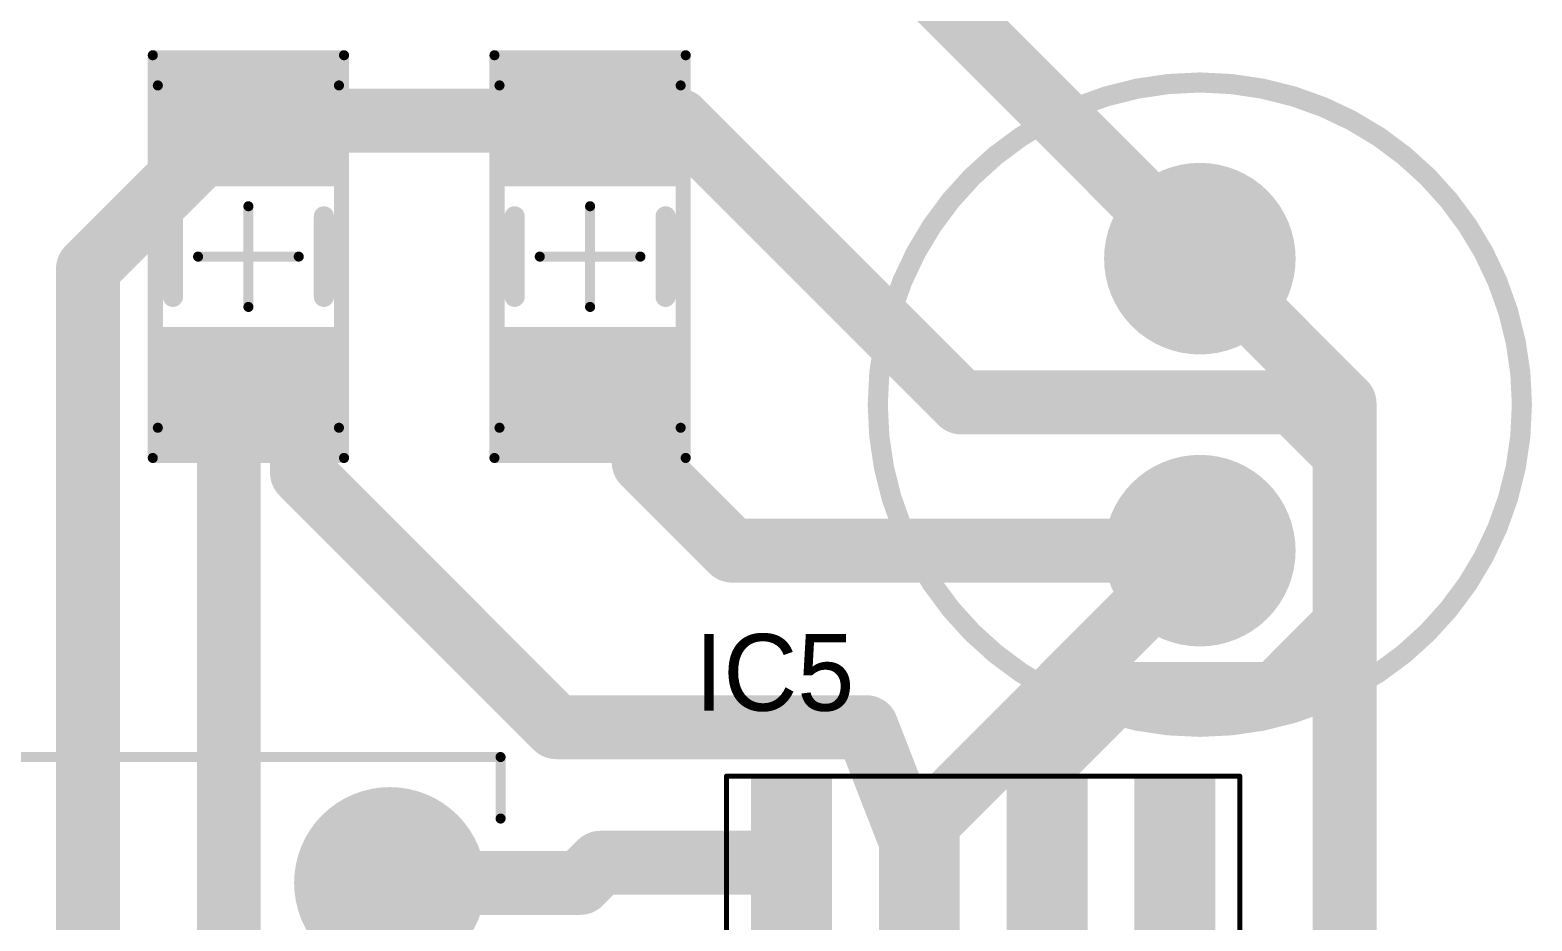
# Model space of a CAD drawing. Header units: millimetres. Extents: x 34 to 163, y 38 to 112.
# Drawn here: x 51.12 to 66.05, y 88.32 to 97.17 of the extents above; entities that cross this region are included whole.
import ezdxf

# ---------------------------------------------------------------- set-up
doc = ezdxf.new("R2010")
doc.units = ezdxf.units.MM
for name, color, linetype in [('BottomLayer', 5, 'Continuous'), ('BottomSolder', 6, 'Continuous'), ('Mechanical13', 56, 'Continuous'), ('Mechanical15', 56, 'Continuous'), ('MultiLayer', 9, 'Continuous'), ('TopLayer', 1, 'Continuous'), ('TopOverlay', 2, 'Continuous'), ('TopPaste', 8, 'Continuous'), ('TopSolder', 216, 'Continuous')]:
    doc.layers.add(name, color=color, linetype=linetype)

# ---------------------------------------------------------------- blocks, each defined once
blk = doc.blocks.new('C1206_49')
at = {"layer": 'Mechanical13', "const_width": 0.0999998}
for points in [[(1.69995596, 0.89998804), (-1.70003724, 0.89998804)], [(-1.70003724, -0.9000083599999998), (-1.70003724, 0.89998804)], [(1.69995596, -0.9000083599999998), (1.69995596, 0.89998804)], [(1.69995596, -0.9000083599999998), (-1.70003724, -0.9000083599999998)]]:
    blk.add_lwpolyline(points, dxfattribs=at)
at = {"layer": 'Mechanical13', "const_width": 0.0499999}
for points in [[(-1.72503592, 0.89998804, 1), (-1.67503856, 0.89998804, 1)], [(-1.72503592, 0.89998804, 1), (-1.67503856, 0.89998804, 1)], [(1.67495728, 0.89998804, 1), (1.72495464, 0.89998804, 1)], [(1.67495728, 0.89998804, 1), (1.72495464, 0.89998804, 1)], [(-1.72503592, -0.9000083599999998, 1), (-1.67503856, -0.9000083599999998, 1)], [(-1.72503592, -0.9000083599999998, 1), (-1.67503856, -0.9000083599999998, 1)], [(1.67495728, -0.9000083599999998, 1), (1.72495464, -0.9000083599999998, 1)], [(1.67495728, -0.9000083599999998, 1), (1.72495464, -0.9000083599999998, 1)]]:
    blk.add_lwpolyline(points, format="xyb", close=True, dxfattribs=at)
at = {"layer": 'Mechanical15', "const_width": 0.0999998}
for points in [[(1.99998076, 0.95002604), (-2.00001124, 0.95002604)], [(-2.00001124, -0.94999556), (-2.00001124, 0.95002604)], [(1.99998076, -0.94999556), (1.99998076, 0.95002604)], [(-1.524e-05, -0.50000916), (-1.524e-05, 0.49998884)], [(0.49995836, 1.524e-05), (-0.5000396399999999, 1.524e-05)], [(1.99998076, -0.94999556), (-2.00001124, -0.94999556)]]:
    blk.add_lwpolyline(points, dxfattribs=at)
at = {"layer": 'Mechanical15', "const_width": 0.0499999}
for points in [[(-2.02500992, 0.95002604, 1), (-1.97501256, 0.95002604, 1)], [(-2.02500992, 0.95002604, 1), (-1.97501256, 0.95002604, 1)], [(1.97498208, 0.95002604, 1), (2.02497944, 0.95002604, 1)], [(1.97498208, 0.95002604, 1), (2.02497944, 0.95002604, 1)], [(-0.02501392, 0.49998884, 1), (0.02498344, 0.49998884, 1)], [(-0.52503832, 1.524e-05, 1), (-0.47504096, 1.524e-05, 1)], [(0.4749596799999999, 1.524e-05, 1), (0.52495704, 1.524e-05, 1)], [(-0.02501392, -0.50000916, 1), (0.02498344, -0.50000916, 1)], [(-2.02500992, -0.94999556, 1), (-1.97501256, -0.94999556, 1)], [(-2.02500992, -0.94999556, 1), (-1.97501256, -0.94999556, 1)], [(1.97498208, -0.94999556, 1), (2.02497944, -0.94999556, 1)], [(1.97498208, -0.94999556, 1), (2.02497944, -0.94999556, 1)]]:
    blk.add_lwpolyline(points, format="xyb", close=True, dxfattribs=at)
at = {"layer": 'TopLayer'}
for points in [[(-0.80002634, -0.8499830599999999), (-0.80002634, 0.8500135399999998), (-1.90002414, -0.8499830599999999), (-1.90002414, 0.8500135399999998)], [(1.89999366, -0.8499830599999999), (1.89999366, 0.8500135399999998), (0.79999586, -0.8499830599999999), (0.79999586, 0.8500135399999998)]]:
    blk.add_solid(points, dxfattribs=at)
at = {"layer": 'TopOverlay', "const_width": 0.1999996}
for points in [[(0.39998396, 0.75002644), (-0.40001444, 0.75002644)], [(0.39998396, -0.7499959599999999), (-0.40001444, -0.7499959599999999)]]:
    blk.add_lwpolyline(points, dxfattribs=at)
at = {"layer": 'TopOverlay', "const_width": 0.0999998}
for points in [[(-0.45001434, 0.75002644, 1), (-0.35001454, 0.75002644, 1)], [(0.34998406, 0.75002644, 1), (0.44998386, 0.75002644, 1)], [(-0.45001434, -0.7499959599999999, 1), (-0.35001454, -0.7499959599999999, 1)], [(0.34998406, -0.7499959599999999, 1), (0.44998386, -0.7499959599999999, 1)]]:
    blk.add_lwpolyline(points, format="xyb", close=True, dxfattribs=at)
at = {"layer": 'TopPaste'}
for points in [[(-0.80002634, -0.8499830599999999), (-0.80002634, 0.8500135399999998), (-1.90002414, -0.8499830599999999), (-1.90002414, 0.8500135399999998)], [(1.89999366, -0.8499830599999999), (1.89999366, 0.8500135399999998), (0.79999586, -0.8499830599999999), (0.79999586, 0.8500135399999998)]]:
    blk.add_solid(points, dxfattribs=at)
at = {"layer": 'TopSolder'}
for points in [[(-0.6984263399999999, -0.95158306), (-0.6984263399999999, 0.95161354), (-2.00162414, -0.95158306), (-2.00162414, 0.95161354)], [(2.00159366, -0.95158306), (2.00159366, 0.95161354), (0.69839586, -0.95158306), (0.69839586, 0.95161354)]]:
    blk.add_solid(points, dxfattribs=at)
blk = doc.blocks.new('C1206_50')
at = {"layer": 'Mechanical13', "const_width": 0.0999998}
for points in [[(-1.69995596, 0.9000083599999998), (1.70003724, 0.9000083599999998)], [(-1.69995596, 0.9000083599999998), (-1.69995596, -0.89998804)], [(1.70003724, 0.9000083599999998), (1.70003724, -0.89998804)], [(-1.69995596, -0.89998804), (1.70003724, -0.89998804)]]:
    blk.add_lwpolyline(points, dxfattribs=at)
at = {"layer": 'Mechanical13', "const_width": 0.0499999}
for points in [[(-1.72495464, 0.9000083599999998, 1), (-1.67495728, 0.9000083599999998, 1)], [(-1.72495464, 0.9000083599999998, 1), (-1.67495728, 0.9000083599999998, 1)], [(1.67503856, 0.9000083599999998, 1), (1.72503592, 0.9000083599999998, 1)], [(1.67503856, 0.9000083599999998, 1), (1.72503592, 0.9000083599999998, 1)], [(-1.72495464, -0.89998804, 1), (-1.67495728, -0.89998804, 1)], [(-1.72495464, -0.89998804, 1), (-1.67495728, -0.89998804, 1)], [(1.67503856, -0.89998804, 1), (1.72503592, -0.89998804, 1)], [(1.67503856, -0.89998804, 1), (1.72503592, -0.89998804, 1)]]:
    blk.add_lwpolyline(points, format="xyb", close=True, dxfattribs=at)
at = {"layer": 'Mechanical15', "const_width": 0.0999998}
for points in [[(-1.99998076, 0.94999556), (2.00001124, 0.94999556)], [(-1.99998076, 0.94999556), (-1.99998076, -0.95002604)], [(2.00001124, 0.94999556), (2.00001124, -0.95002604)], [(1.524e-05, 0.50000916), (1.524e-05, -0.49998884)], [(-0.49995836, -1.524e-05), (0.5000396399999999, -1.524e-05)], [(-1.99998076, -0.95002604), (2.00001124, -0.95002604)]]:
    blk.add_lwpolyline(points, dxfattribs=at)
at = {"layer": 'Mechanical15', "const_width": 0.0499999}
for points in [[(-2.02497944, 0.94999556, 1), (-1.97498208, 0.94999556, 1)], [(-2.02497944, 0.94999556, 1), (-1.97498208, 0.94999556, 1)], [(1.97501256, 0.94999556, 1), (2.02500992, 0.94999556, 1)], [(1.97501256, 0.94999556, 1), (2.02500992, 0.94999556, 1)], [(-0.02498344, 0.50000916, 1), (0.02501392, 0.50000916, 1)], [(-0.52495704, -1.524e-05, 1), (-0.4749596799999999, -1.524e-05, 1)], [(0.47504096, -1.524e-05, 1), (0.52503832, -1.524e-05, 1)], [(-0.02498344, -0.49998884, 1), (0.02501392, -0.49998884, 1)], [(-2.02497944, -0.95002604, 1), (-1.97498208, -0.95002604, 1)], [(-2.02497944, -0.95002604, 1), (-1.97498208, -0.95002604, 1)], [(1.97501256, -0.95002604, 1), (2.02500992, -0.95002604, 1)], [(1.97501256, -0.95002604, 1), (2.02500992, -0.95002604, 1)]]:
    blk.add_lwpolyline(points, format="xyb", close=True, dxfattribs=at)
at = {"layer": 'TopLayer'}
for points in [[(-0.79999586, -0.8500135399999998), (-0.79999586, 0.8499830599999999), (-1.89999366, -0.8500135399999998), (-1.89999366, 0.8499830599999999)], [(1.90002414, -0.8500135399999998), (1.90002414, 0.8499830599999999), (0.80002634, -0.8500135399999998), (0.80002634, 0.8499830599999999)]]:
    blk.add_solid(points, dxfattribs=at)
at = {"layer": 'TopOverlay', "const_width": 0.1999996}
for points in [[(-0.39998396, 0.7499959599999999), (0.40001444, 0.7499959599999999)], [(-0.39998396, -0.75002644), (0.40001444, -0.75002644)]]:
    blk.add_lwpolyline(points, dxfattribs=at)
at = {"layer": 'TopOverlay', "const_width": 0.0999998}
for points in [[(-0.44998386, 0.7499959599999999, 1), (-0.34998406, 0.7499959599999999, 1)], [(0.35001454, 0.7499959599999999, 1), (0.45001434, 0.7499959599999999, 1)], [(-0.44998386, -0.75002644, 1), (-0.34998406, -0.75002644, 1)], [(0.35001454, -0.75002644, 1), (0.45001434, -0.75002644, 1)]]:
    blk.add_lwpolyline(points, format="xyb", close=True, dxfattribs=at)
at = {"layer": 'TopPaste'}
for points in [[(-0.79999586, -0.8500135399999998), (-0.79999586, 0.8499830599999999), (-1.89999366, -0.8500135399999998), (-1.89999366, 0.8499830599999999)], [(1.90002414, -0.8500135399999998), (1.90002414, 0.8499830599999999), (0.80002634, -0.8500135399999998), (0.80002634, 0.8499830599999999)]]:
    blk.add_solid(points, dxfattribs=at)
at = {"layer": 'TopSolder'}
for points in [[(-0.69839586, -0.95161354), (-0.69839586, 0.95158306), (-2.00159366, -0.95161354), (-2.00159366, 0.95158306)], [(2.00162414, -0.95161354), (2.00162414, 0.95158306), (0.6984263399999999, -0.95161354), (0.6984263399999999, 0.95158306)]]:
    blk.add_solid(points, dxfattribs=at)
blk = doc.blocks.new('OPAMP_LM833_71')
at = {"layer": 'Mechanical13', "const_width": 0.0999998}
for points in [[(-1.94996816, 2.45002558), (-1.94996816, -2.44999002)], [(-1.94996816, 2.45002558), (1.95004944, 2.45002558)], [(1.95004944, 2.45002558), (1.95004944, -2.44999002)], [(-1.94996816, -2.44999002), (1.95004944, -2.44999002)]]:
    blk.add_lwpolyline(points, dxfattribs=at)
at = {"layer": 'Mechanical13'}
for points, const_width in [([(-1.97496684, 2.45002558, 1), (-1.92496948, 2.45002558, 1)], 0.0499999), ([(-1.97496684, 2.45002558, 1), (-1.92496948, 2.45002558, 1)], 0.0499999), ([(1.92505076, 2.45002558, 1), (1.97504812, 2.45002558, 1)], 0.0499999), ([(1.92505076, 2.45002558, 1), (1.97504812, 2.45002558, 1)], 0.0499999), ([(-0.6000013399999999, 1.59999934, 1), (-1.59999934, 1.59999934, 1)], 0.0999998), ([(-1.62499802, 1.59999934, 1), (-1.57500066, 1.59999934, 1)], 0.0499999), ([(-0.62500002, 1.59999934, 1), (-0.5750026599999999, 1.59999934, 1)], 0.0499999), ([(-1.97496684, -2.44999002, 1), (-1.92496948, -2.44999002, 1)], 0.0499999), ([(-1.97496684, -2.44999002, 1), (-1.92496948, -2.44999002, 1)], 0.0499999), ([(1.92505076, -2.44999002, 1), (1.97504812, -2.44999002, 1)], 0.0499999), ([(1.92505076, -2.44999002, 1), (1.97504812, -2.44999002, 1)], 0.0499999)]:
    blk.add_lwpolyline(points, format="xyb", close=True, dxfattribs=dict(at, const_width=const_width))
at = {"layer": 'Mechanical15'}
for points, const_width in [([(-3.59995216, 2.54999998), (-3.59995216, -2.55001522)], 0.0499999), ([(-3.59995216, 2.54999998), (3.600033439999999, 2.54999998)], 0.0499999), ([(3.600033439999999, 2.54999998), (3.600033439999999, -2.55001522)], 0.0499999), ([(4.064e-05, 0.5000167799999999), (4.064e-05, -0.4999812199999999)], 0.0999998), ([(-0.4999329599999999, -7.619999999999999e-06), (0.50006504, -7.619999999999999e-06)], 0.0999998), ([(-3.59995216, -2.55001522), (3.600033439999999, -2.55001522)], 0.0499999)]:
    blk.add_lwpolyline(points, dxfattribs=dict(at, const_width=const_width))
for points, const_width in [([(-3.6124515, 2.54999998, 1), (-3.58745282, 2.54999998, 1)], 0.02499868), ([(-3.6124515, 2.54999998, 1), (-3.58745282, 2.54999998, 1)], 0.02499868), ([(3.5875341, 2.54999998, 1), (3.61253278, 2.54999998, 1)], 0.02499868), ([(3.5875341, 2.54999998, 1), (3.61253278, 2.54999998, 1)], 0.02499868), ([(-0.02495804, 0.5000167799999999, 1), (0.02503932, 0.5000167799999999, 1)], 0.0499999), ([(-0.5249316399999999, -7.619999999999999e-06, 1), (-0.47493428, -7.619999999999999e-06, 1)], 0.0499999), ([(0.4750663599999999, -7.619999999999999e-06, 1), (0.52506372, -7.619999999999999e-06, 1)], 0.0499999), ([(-0.02495804, -0.4999812199999999, 1), (0.02503932, -0.4999812199999999, 1)], 0.0499999), ([(-3.6124515, -2.55001522, 1), (-3.58745282, -2.55001522, 1)], 0.02499868), ([(-3.6124515, -2.55001522, 1), (-3.58745282, -2.55001522, 1)], 0.02499868), ([(3.5875341, -2.55001522, 1), (3.61253278, -2.55001522, 1)], 0.02499868), ([(3.5875341, -2.55001522, 1), (3.61253278, -2.55001522, 1)], 0.02499868)]:
    blk.add_lwpolyline(points, format="xyb", close=True, dxfattribs=dict(at, const_width=const_width))
at = {"layer": 'TopLayer'}
for points in [[(-1.97996048, 1.60499298), (-1.97996048, 2.20499178), (-3.499957439999999, 1.60499298), (-3.499957439999999, 2.20499178)], [(3.50003872, 1.60499298), (3.50003872, 2.20499178), (1.98004176, 1.60499298), (1.98004176, 2.20499178)], [(-1.97996048, 0.3349929799999999), (-1.97996048, 0.9349917799999999), (-3.499957439999999, 0.3349929799999999), (-3.499957439999999, 0.9349917799999999)], [(3.50003872, 0.3349929799999999), (3.50003872, 0.9349917799999999), (1.98004176, 0.3349929799999999), (1.98004176, 0.9349917799999999)], [(-1.97996048, -0.9350070199999999), (-1.97996048, -0.33500822), (-3.499957439999999, -0.9350070199999999), (-3.499957439999999, -0.33500822)], [(3.50003872, -0.9350070199999999), (3.50003872, -0.33500822), (1.98004176, -0.9350070199999999), (1.98004176, -0.33500822)], [(-1.97996048, -2.20500702), (-1.97996048, -1.60500822), (-3.499957439999999, -2.20500702), (-3.499957439999999, -1.60500822)], [(3.50003872, -2.20500702), (3.50003872, -1.60500822), (1.98004176, -2.20500702), (1.98004176, -1.60500822)]]:
    blk.add_solid(points, dxfattribs=at)
at = {"layer": 'TopOverlay'}
for points, const_width in [([(-2.61499858, 2.75500084, 1), (-2.86500062, 2.75500084, 1)], 0.2499995), ([(-2.92749986, 2.75500084, 1), (-2.80250138, 2.75500084, 1)], 0.12499848), ([(-2.67749782, 2.75500084, 1), (-2.55249934, 2.75500084, 1)], 0.12499848), ([(-1.62994086, 2.45002558, 1), (-1.52994106, 2.45002558, 1)], 0.0999998), ([(-1.62994086, 2.45002558, 1), (-1.52994106, 2.45002558, 1)], 0.0999998), ([(1.53007314, 2.45002558, 1), (1.63007294, 2.45002558, 1)], 0.0999998), ([(1.53007314, 2.45002558, 1), (1.63007294, 2.45002558, 1)], 0.0999998), ([(-0.27500072, 1.49999954, 1), (-0.87499952, 1.49999954, 1)], 0.5999987999999999), ([(-1.02499922, 1.49999954, 1), (-0.72499982, 1.49999954, 1)], 0.2999994), ([(-0.4250004199999999, 1.49999954, 1), (-0.12500102, 1.49999954, 1)], 0.2999994), ([(-1.62994086, -2.44999002, 1), (-1.52994106, -2.44999002, 1)], 0.0999998), ([(-1.62994086, -2.44999002, 1), (-1.52994106, -2.44999002, 1)], 0.0999998), ([(1.53007314, -2.44999002, 1), (1.63007294, -2.44999002, 1)], 0.0999998), ([(1.53007314, -2.44999002, 1), (1.63007294, -2.44999002, 1)], 0.0999998)]:
    blk.add_lwpolyline(points, format="xyb", close=True, dxfattribs=dict(at, const_width=const_width))
at = {"layer": 'TopOverlay', "const_width": 0.1999996}
for points in [[(-1.57994096, 2.45002558), (-1.57994096, -2.44999002)], [(-1.57994096, 2.45002558), (1.58007304, 2.45002558)], [(1.58007304, 2.45002558), (1.58007304, -2.44999002)], [(-1.57994096, -2.44999002), (1.58007304, -2.44999002)]]:
    blk.add_lwpolyline(points, dxfattribs=at)
at = {"layer": 'TopPaste'}
for points in [[(-1.97996048, 1.60499298), (-1.97996048, 2.20499178), (-3.499957439999999, 1.60499298), (-3.499957439999999, 2.20499178)], [(3.50003872, 1.60499298), (3.50003872, 2.20499178), (1.98004176, 1.60499298), (1.98004176, 2.20499178)], [(-1.97996048, 0.3349929799999999), (-1.97996048, 0.9349917799999999), (-3.499957439999999, 0.3349929799999999), (-3.499957439999999, 0.9349917799999999)], [(3.50003872, 0.3349929799999999), (3.50003872, 0.9349917799999999), (1.98004176, 0.3349929799999999), (1.98004176, 0.9349917799999999)], [(-1.97996048, -0.9350070199999999), (-1.97996048, -0.33500822), (-3.499957439999999, -0.9350070199999999), (-3.499957439999999, -0.33500822)], [(3.50003872, -0.9350070199999999), (3.50003872, -0.33500822), (1.98004176, -0.9350070199999999), (1.98004176, -0.33500822)], [(-1.97996048, -2.20500702), (-1.97996048, -1.60500822), (-3.499957439999999, -2.20500702), (-3.499957439999999, -1.60500822)], [(3.50003872, -2.20500702), (3.50003872, -1.60500822), (1.98004176, -2.20500702), (1.98004176, -1.60500822)]]:
    blk.add_solid(points, dxfattribs=at)
at = {"layer": 'TopSolder'}
for points in [[(-1.87836048, 1.50339298), (-1.87836048, 2.30659178), (-3.60155744, 1.50339298), (-3.60155744, 2.30659178)], [(3.60163872, 1.50339298), (3.60163872, 2.30659178), (1.87844176, 1.50339298), (1.87844176, 2.30659178)], [(-1.87836048, 0.23339298), (-1.87836048, 1.03659178), (-3.60155744, 0.23339298), (-3.60155744, 1.03659178)], [(3.60163872, 0.23339298), (3.60163872, 1.03659178), (1.87844176, 0.23339298), (1.87844176, 1.03659178)], [(-1.87836048, -1.03660702), (-1.87836048, -0.23340822), (-3.60155744, -1.03660702), (-3.60155744, -0.23340822)], [(3.60163872, -1.03660702), (3.60163872, -0.23340822), (1.87844176, -1.03660702), (1.87844176, -0.23340822)], [(-1.87836048, -2.30660702), (-1.87836048, -1.50340822), (-3.60155744, -2.30660702), (-3.60155744, -1.50340822)], [(3.60163872, -2.30660702), (3.60163872, -1.50340822), (1.87844176, -2.30660702), (1.87844176, -1.50340822)]]:
    blk.add_solid(points, dxfattribs=at)
blk = doc.blocks.new('CAPACITOR_100UF_96')
at = {"layer": 'BottomLayer', "const_width": 0.8499983}
for points in [[(-0.42493184, -5.08e-06, 1), (0.425069, -5.08e-06, 1)], [(2.47508776, -5.08e-06, 1), (3.3250886, -5.08e-06, 1)]]:
    blk.add_lwpolyline(points, format="xyb", close=True, dxfattribs=at)
at = {"layer": 'BottomSolder', "const_width": 0.9515982999999999}
for points in [[(-0.47573184, -5.08e-06, 1), (0.475869, -5.08e-06, 1)], [(2.42428776, -5.08e-06, 1), (3.3758886, -5.08e-06, 1)]]:
    blk.add_lwpolyline(points, format="xyb", close=True, dxfattribs=at)
at = {"layer": 'MultiLayer', "const_width": 0.8499983}
for points in [[(-0.42493184, -5.08e-06, 1), (0.425069, -5.08e-06, 1)], [(2.47508776, -5.08e-06, 1), (3.3250886, -5.08e-06, 1)]]:
    blk.add_lwpolyline(points, format="xyb", close=True, dxfattribs=at)
at = {"layer": 'TopLayer', "const_width": 0.8499983}
for points in [[(-0.42493184, -5.08e-06, 1), (0.425069, -5.08e-06, 1)], [(2.47508776, -5.08e-06, 1), (3.3250886, -5.08e-06, 1)]]:
    blk.add_lwpolyline(points, format="xyb", close=True, dxfattribs=at)
at = {"layer": 'TopOverlay'}
for points, const_width in [([(4.65000086, 0, 1), (-1.75000158, 0, 1)], 0.1999996), ([(6.14909108, 0.50799492, 1), (6.24909088, 0.50799492, 1)], 0.0999998), ([(-1.80000148, 0, 1), (-1.70000168, 0, 1)], 0.0999998), ([(4.60000096, 0, 1), (4.700000759999999, 0, 1)], 0.0999998), ([(5.64109108, -5.08e-06, 1), (5.74109088, -5.08e-06, 1)], 0.0999998), ([(6.65709108, -5.08e-06, 1), (6.75709088, -5.08e-06, 1)], 0.0999998), ([(6.14909108, -0.50800508, 1), (6.24909088, -0.50800508, 1)], 0.0999998)]:
    blk.add_lwpolyline(points, format="xyb", close=True, dxfattribs=dict(at, const_width=const_width))
at = {"layer": 'TopOverlay', "const_width": 0.1999996}
for points in [[(6.199090979999999, 0.50799492), (6.199090979999999, -0.50800508)], [(5.691090979999999, -5.08e-06), (6.707090979999999, -5.08e-06)]]:
    blk.add_lwpolyline(points, dxfattribs=at)
at = {"layer": 'TopSolder', "const_width": 0.9515982999999999}
for points in [[(-0.47573184, -5.08e-06, 1), (0.475869, -5.08e-06, 1)], [(2.42428776, -5.08e-06, 1), (3.3758886, -5.08e-06, 1)]]:
    blk.add_lwpolyline(points, format="xyb", close=True, dxfattribs=at)
blk = doc.blocks.new('CAPACITOR_22NF__47NF__100NF_98')
at = {"layer": 'BottomLayer', "const_width": 0.8499983}
for points in [[(-0.4249928, 2.032e-05, 1), (0.42500804, 2.032e-05, 1)], [(4.574997199999999, 2.032e-05, 1), (5.42499804, 2.032e-05, 1)]]:
    blk.add_lwpolyline(points, format="xyb", close=True, dxfattribs=at)
at = {"layer": 'BottomSolder', "const_width": 0.9515982999999999}
for points in [[(-0.4757928, 2.032e-05, 1), (0.4758080399999999, 2.032e-05, 1)], [(4.5241972, 2.032e-05, 1), (5.47579804, 2.032e-05, 1)]]:
    blk.add_lwpolyline(points, format="xyb", close=True, dxfattribs=at)
at = {"layer": 'MultiLayer', "const_width": 0.8499983}
for points in [[(-0.4249928, 2.032e-05, 1), (0.42500804, 2.032e-05, 1)], [(4.574997199999999, 2.032e-05, 1), (5.42499804, 2.032e-05, 1)]]:
    blk.add_lwpolyline(points, format="xyb", close=True, dxfattribs=at)
at = {"layer": 'TopLayer', "const_width": 0.8499983}
for points in [[(-0.4249928, 2.032e-05, 1), (0.42500804, 2.032e-05, 1)], [(4.574997199999999, 2.032e-05, 1), (5.42499804, 2.032e-05, 1)]]:
    blk.add_lwpolyline(points, format="xyb", close=True, dxfattribs=at)
at = {"layer": 'TopOverlay', "const_width": 0.0999998}
for points in [[(-1.10001558, 1.25000512), (6.100020819999999, 1.25000512)], [(-1.10001558, 0.6779971199999999), (-1.10001558, 1.25000512)], [(6.100020819999999, 0.6390335199999999), (6.100020819999999, 1.25000512)], [(6.100020819999999, -1.24996448), (6.100020819999999, -0.6349796799999999)], [(-1.10001558, -1.24996448), (-1.10001558, -0.67795648)], [(-1.10001558, -1.24996448), (6.100020819999999, -1.24996448)]]:
    blk.add_lwpolyline(points, dxfattribs=at)
at = {"layer": 'TopOverlay', "const_width": 0.0499999}
for points in [[(-1.12501426, 1.25000512, 1), (-1.0750169, 1.25000512, 1)], [(-1.12501426, 1.25000512, 1), (-1.0750169, 1.25000512, 1)], [(6.07502214, 1.25000512, 1), (6.1250195, 1.25000512, 1)], [(6.07502214, 1.25000512, 1), (6.1250195, 1.25000512, 1)], [(-1.12501426, 0.6779971199999999, 1), (-1.0750169, 0.6779971199999999, 1)], [(6.07502214, 0.6390335199999999, 1), (6.1250195, 0.6390335199999999, 1)], [(6.07502214, -0.6349796799999999, 1), (6.1250195, -0.6349796799999999, 1)], [(-1.12501426, -0.67795648, 1), (-1.0750169, -0.67795648, 1)], [(-1.12501426, -1.24996448, 1), (-1.0750169, -1.24996448, 1)], [(-1.12501426, -1.24996448, 1), (-1.0750169, -1.24996448, 1)], [(6.07502214, -1.24996448, 1), (6.1250195, -1.24996448, 1)], [(6.07502214, -1.24996448, 1), (6.1250195, -1.24996448, 1)]]:
    blk.add_lwpolyline(points, format="xyb", close=True, dxfattribs=at)
at = {"layer": 'TopSolder', "const_width": 0.9515982999999999}
for points in [[(-0.4757928, 2.032e-05, 1), (0.4758080399999999, 2.032e-05, 1)], [(4.5241972, 2.032e-05, 1), (5.47579804, 2.032e-05, 1)]]:
    blk.add_lwpolyline(points, format="xyb", close=True, dxfattribs=at)

msp = doc.modelspace()

# ---------------------------------------------------------------- linework, layer by layer
at = {"layer": 'BottomLayer', "const_width": 0.635}
for points in [[(62.747652, 94.9000896), (64.1858, 93.46194159999999)], [(64.1858, 85.2932), (64.1858, 93.46194159999999)], [(59.89999957999999, 89.15241757999999), (62.747652, 92.00007)], [(59.89999957999999, 85.80000111999999), (59.89999957999999, 89.15241757999999)]]:
    msp.add_lwpolyline(points, dxfattribs=at)
at = {"layer": 'BottomLayer', "const_width": 0.3175}
for points in [[(62.588902, 94.9000896, 1), (62.906402, 94.9000896, 1)], [(64.02705, 93.46194159999999, 1), (64.34454999999998, 93.46194159999999, 1)], [(64.02705, 93.46194159999999, 1), (64.34454999999998, 93.46194159999999, 1)], [(62.588902, 92.00007, 1), (62.906402, 92.00007, 1)], [(59.74124958, 89.15241757999999, 1), (60.05874958, 89.15241757999999, 1)], [(59.74124958, 89.15241757999999, 1), (60.05874958, 89.15241757999999, 1)]]:
    msp.add_lwpolyline(points, format="xyb", close=True, dxfattribs=at)
at = {"layer": 'TopLayer', "const_width": 0.635}
for points in [[(55.97154159999999, 101.6762), (62.747652, 94.9000896)], [(52.76183758, 96.03821787999999), (52.9943441, 96.27072439999999)], [(52.9943441, 96.27072439999999), (56.02432279999999, 96.27072439999999)], [(56.02432279999999, 96.27072439999999), (57.5770756, 96.27072439999999)], [(57.5770756, 96.27072439999999), (60.37579999999999, 93.472)], [(52.76183758, 95.86183774), (52.76183758, 96.03821787999999)], [(51.70000074, 94.80000089999999), (52.76183758, 95.86183774)], [(51.70000074, 87.30000066), (51.70000074, 94.80000089999999)], [(53.10000048, 93.37636138), (53.29433842, 93.57069932)], [(53.29433842, 93.57069932), (53.59433781999999, 93.57069932)], [(53.59433781999999, 93.57069932), (53.82683926, 93.33819788)], [(56.68928209999999, 93.57070947999999), (56.9892815, 93.57070947999999)], [(56.9892815, 93.57070947999999), (57.22178294, 93.33820804)], [(60.37579999999999, 93.472), (63.6778, 93.472)], [(63.6778, 93.472), (64.1858, 92.964)], [(53.10000048, 87.89539952), (53.10000048, 93.37636138)], [(53.82683926, 92.77316217999999), (53.82683926, 93.33819788)], [(57.22178294, 92.87821912), (57.22178294, 93.33820804)], [(64.1858, 91.26219999999999), (64.1858, 92.964)], [(57.22178294, 92.87821912), (58.09993205999999, 92.00007)], [(53.82683926, 92.77316217999999), (56.35380144, 90.24619999999999)], [(58.09993205999999, 92.00007), (62.747652, 92.00007)], [(63.5, 90.57639999999999), (64.1858, 91.26219999999999)], [(61.23000199999999, 89.916), (61.890402, 90.57639999999999)], [(61.890402, 90.57639999999999), (63.5, 90.57639999999999)], [(56.35380144, 90.24619999999999), (59.43599999999999, 90.24619999999999)], [(59.43599999999999, 90.24619999999999), (59.960002, 88.90005079999999)], [(61.23000199999999, 88.90005079999999), (61.23000199999999, 89.916)], [(56.5912, 88.7000004), (56.7912504, 88.90005079999999)], [(56.7912504, 88.90005079999999), (58.690002, 88.90005079999999)], [(58.690002, 86.5632), (58.690002, 88.90005079999999)], [(62.500002, 87.944198), (62.500002, 88.90005079999999)], [(54.7000176, 88.7000004), (56.5912, 88.7000004)]]:
    msp.add_lwpolyline(points, dxfattribs=at)
at = {"layer": 'TopLayer', "const_width": 0.3175}
for points in [[(52.83559409999999, 96.27072439999999, 1), (53.1530941, 96.27072439999999, 1)], [(52.83559409999999, 96.27072439999999, 1), (53.1530941, 96.27072439999999, 1)], [(55.8655728, 96.27072439999999, 1), (56.1830728, 96.27072439999999, 1)], [(55.8655728, 96.27072439999999, 1), (56.1830728, 96.27072439999999, 1)], [(57.4183256, 96.27072439999999, 1), (57.7358256, 96.27072439999999, 1)], [(57.4183256, 96.27072439999999, 1), (57.7358256, 96.27072439999999, 1)], [(52.60308757999999, 96.03821787999999, 1), (52.92058758, 96.03821787999999, 1)], [(52.60308757999999, 96.03821787999999, 1), (52.92058758, 96.03821787999999, 1)], [(52.60308757999999, 95.86183774, 1), (52.92058758, 95.86183774, 1)], [(52.60308757999999, 95.86183774, 1), (52.92058758, 95.86183774, 1)], [(62.588902, 94.9000896, 1), (62.906402, 94.9000896, 1)], [(51.54125074, 94.80000089999999, 1), (51.85875074, 94.80000089999999, 1)], [(51.54125074, 94.80000089999999, 1), (51.85875074, 94.80000089999999, 1)], [(53.13558842, 93.57069932, 1), (53.45308842, 93.57069932, 1)], [(53.13558842, 93.57069932, 1), (53.45308842, 93.57069932, 1)], [(53.43558781999999, 93.57069932, 1), (53.75308782, 93.57069932, 1)], [(53.43558781999999, 93.57069932, 1), (53.75308782, 93.57069932, 1)], [(56.53053209999999, 93.57070947999999, 1), (56.8480321, 93.57070947999999, 1)], [(56.8305315, 93.57070947999999, 1), (57.14803149999999, 93.57070947999999, 1)], [(56.8305315, 93.57070947999999, 1), (57.14803149999999, 93.57070947999999, 1)], [(60.21705, 93.472, 1), (60.53455, 93.472, 1)], [(60.21705, 93.472, 1), (60.53455, 93.472, 1)], [(63.51905, 93.472, 1), (63.83655, 93.472, 1)], [(63.51905, 93.472, 1), (63.83655, 93.472, 1)], [(52.94125048, 93.37636138, 1), (53.25875047999999, 93.37636138, 1)], [(52.94125048, 93.37636138, 1), (53.25875047999999, 93.37636138, 1)], [(53.66808926, 93.33819788, 1), (53.98558925999999, 93.33819788, 1)], [(53.66808926, 93.33819788, 1), (53.98558925999999, 93.33819788, 1)], [(57.06303294, 93.33820804, 1), (57.38053294, 93.33820804, 1)], [(57.06303294, 93.33820804, 1), (57.38053294, 93.33820804, 1)], [(64.02705, 92.964, 1), (64.34454999999998, 92.964, 1)], [(64.02705, 92.964, 1), (64.34454999999998, 92.964, 1)], [(57.06303294, 92.87821912, 1), (57.38053294, 92.87821912, 1)], [(57.06303294, 92.87821912, 1), (57.38053294, 92.87821912, 1)], [(53.66808926, 92.77316217999999, 1), (53.98558925999999, 92.77316217999999, 1)], [(53.66808926, 92.77316217999999, 1), (53.98558925999999, 92.77316217999999, 1)], [(57.94118205999999, 92.00007, 1), (58.25868206, 92.00007, 1)], [(57.94118205999999, 92.00007, 1), (58.25868206, 92.00007, 1)], [(62.588902, 92.00007, 1), (62.906402, 92.00007, 1)], [(64.02705, 91.26219999999999, 1), (64.34454999999998, 91.26219999999999, 1)], [(64.02705, 91.26219999999999, 1), (64.34454999999998, 91.26219999999999, 1)], [(61.731652, 90.57639999999999, 1), (62.049152, 90.57639999999999, 1)], [(61.731652, 90.57639999999999, 1), (62.049152, 90.57639999999999, 1)], [(63.34125, 90.57639999999999, 1), (63.65875, 90.57639999999999, 1)], [(63.34125, 90.57639999999999, 1), (63.65875, 90.57639999999999, 1)], [(56.19505144, 90.24619999999999, 1), (56.51255144, 90.24619999999999, 1)], [(56.19505144, 90.24619999999999, 1), (56.51255144, 90.24619999999999, 1)], [(59.27725, 90.24619999999999, 1), (59.59475, 90.24619999999999, 1)], [(59.27725, 90.24619999999999, 1), (59.59475, 90.24619999999999, 1)], [(61.071252, 89.916, 1), (61.388752, 89.916, 1)], [(61.071252, 89.916, 1), (61.388752, 89.916, 1)], [(56.6325004, 88.90005079999999, 1), (56.95000039999999, 88.90005079999999, 1)], [(56.6325004, 88.90005079999999, 1), (56.95000039999999, 88.90005079999999, 1)], [(58.531252, 88.90005079999999, 1), (58.84875199999999, 88.90005079999999, 1)], [(58.531252, 88.90005079999999, 1), (58.84875199999999, 88.90005079999999, 1)], [(59.801252, 88.90005079999999, 1), (60.118752, 88.90005079999999, 1)], [(61.071252, 88.90005079999999, 1), (61.388752, 88.90005079999999, 1)], [(62.341252, 88.90005079999999, 1), (62.658752, 88.90005079999999, 1)], [(54.5412676, 88.7000004, 1), (54.8587676, 88.7000004, 1)], [(56.43245, 88.7000004, 1), (56.74994999999999, 88.7000004, 1)], [(56.43245, 88.7000004, 1), (56.74994999999999, 88.7000004, 1)]]:
    msp.add_lwpolyline(points, format="xyb", close=True, dxfattribs=at)

# ---------------------------------------------------------------- block references
for name, p, rotation in [('CAPACITOR_100UF_96', (62.74764691999999, 92.00000142), 90), ('C1206_49', (53.29432318, 94.92069407999999), 270), ('C1206_50', (56.68926686, 94.92070423999999), 90), ('CAPACITOR_22NF__47NF__100NF_98', (49.70001997999999, 88.69998007999999), 360), ('OPAMP_LM833_71', (60.59499438, 86.16001055999999), 90)]:
    msp.add_blockref(name, p, dxfattribs=dict(rotation=rotation))

# ---------------------------------------------------------------- texts
at = {"layer": 'TopOverlay'}
msp.add_text('IC5', height=0.7619999999999999, dxfattribs=at).set_placement((57.72907174, 90.41033734))

doc.saveas('drawing.dxf')
